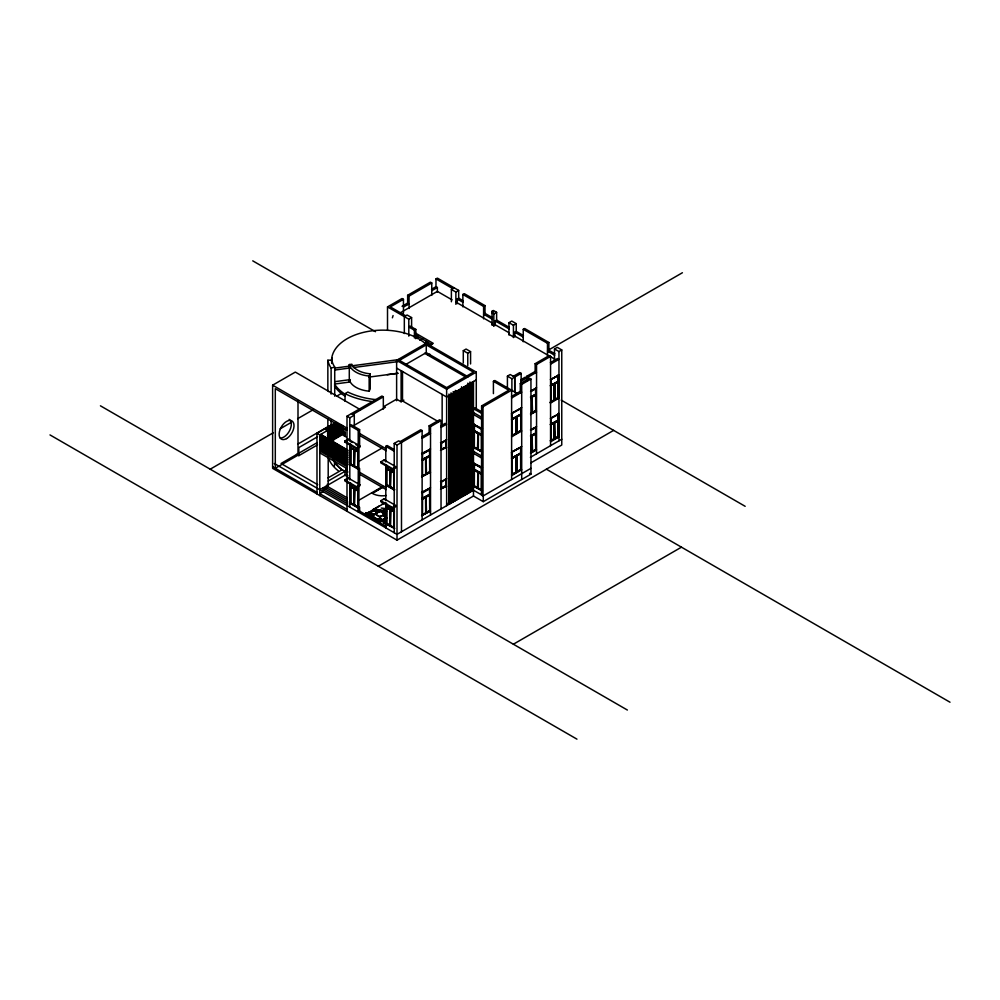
<?xml version="1.0" encoding="UTF-8"?>
<svg xmlns="http://www.w3.org/2000/svg" width="1000" height="1000" viewBox="0 0 1000 1000"><rect width="100%" height="100%" fill="white"/><g stroke="black" fill="none" stroke-linecap="round" stroke-linejoin="round"><path stroke-width="1.5" d="M386.163 522.3L385.012 522.7L384.988 521.788L386.062 522.087M392.4 317.812L393.075 315.562M372.95 514.15L371.275 513.888M381.688 519.1L380.012 518.837M344.988 394.212A54.575 31.513 0 0 1 334.513 384.062L350.188 381.975L349.288 379.712A23.7 13.688 0 0 0 369.15 391.175L369.15 376.025L370.225 373.812A22.175 12.8 0 0 1 351.8 364.237L349.288 364.562L349.288 381.65M369.15 391.175L370.225 388.95L370.225 373.812M379.188 505.962L377.25 507.2M371.737 516.25L375.125 513.975M375.037 508.5L373.8 509.212M375.163 508.413L376.825 507.438M366.875 513.263L368.825 512.087M384.513 502.863L381.6 504.462M371.887 516.15L375.387 514.05M379.888 511.413L375.475 514M374.963 513.812L371.575 515.875M366.85 513.488L384.988 502.8M366.838 514.487L369.975 513.713L366.975 514.562M370.225 514.587L371.425 513.862L370.938 512.975M378.963 519.538L380.163 518.812M380.4 521.6L386.987 517.712M383.963 523.325L385.538 522.4M382.65 520.513L381.25 521.312M374 514.375L371.225 515.962M374.525 514.312L379.487 511.188M387.512 330L387.512 306.913L402.05 298.512L403.45 299.325L403.45 313.175M407.65 304.525L407.65 295.287L430.375 282.162L431.775 282.975L431.75 295.387M435.975 288.163L435.975 278.925L437.375 278.125L458.675 290.413L458.675 299.65M403.45 299.325L390.312 306.913L405.725 315.812M407.65 295.287L409.062 296.087L431.775 282.975M402.05 306.288L407.65 303.05L409.062 303.85L403.45 307.087M431.5 289.288L435.975 286.7L437.362 287.488L437.362 292.15M431.75 290.725L437.362 287.488M520.3 392.938L520.3 383.575L529.55 378.237L530.95 379.05L530.95 474.15L483.275 501.675L473.475 496.012L397.013 540.163L272.625 468.35L272.625 385.188L295.312 372.088L360.225 409.575M399.725 313.125L437.375 291.388L452.088 299.875M451.388 301.762L451.388 289.45L454.188 287.825M387.512 306.913L408.8 319.2L411.6 317.587L411.6 326.825M451.388 289.45L455.875 292.038L458.675 290.413M462.875 306.875L462.875 294.462L464.275 293.65L485 305.613L485 314.85M457.275 303.65L457.275 298.988L458.675 298.175L463.15 300.763M415.812 329.4L410.2 326.163L408.8 326.962L414.412 330.2L415.812 329.4L415.812 338.713M419.888 340.288L422.587 338.738M462.875 294.462L483.6 306.425L485 305.613M396.625 400.737L396.625 360.363L426.262 343.25L476.275 372.125L476.275 409.387M210.212 469.188L273.412 432.7M280.138 428.825L290.887 422.612M297.613 418.725L313.75 409.412M336.613 396.213L341.987 393.113M426.262 344.862L399.425 360.363L446.637 387.612L473.475 372.125L426.262 344.862L426.262 352.638L468.075 376.775M345.037 401.287L345.037 393.663L347.837 392.038A58.263 33.638 0 0 0 375.938 399.613M429.487 345.55L433.275 343.363L415.825 333.288M492.15 325.288L492.013 311.275L493.413 310.475L496.625 312.325L496.625 321.562M406.138 364.25L426.262 352.638M492.013 311.275L493.55 312.175L492.15 312.975L493.825 313.95L496.625 312.325M427.95 355.225L429.812 354.137M495.225 325.562L495.225 320.9L496.625 320.1L509.237 327.375M297.987 444L328.725 426.262M316.988 493.963L316.988 433.312L335.763 422.475M347 511.287L347 416.188L381.925 396.025L383.325 396.838L383.325 409.062M508.963 335L508.963 322.688L511.763 321.062L516.237 323.65L516.237 332.887M326.688 428.2L334.462 423.713M336.6 422.962L326.238 429.425L336.6 423.45M326.688 429.487L337.062 423.5M352.887 414.412L383.325 396.838M463.288 362.975L463.288 350.662L466.1 349.05L470.575 351.637L470.575 363.95M327.987 429.225L334.462 425.487M326.238 430.725L337.9 423.988M337.9 424.475L319.788 434.925L319.788 495.588M327.987 430.525L338.35 424.538M347 416.188L349.8 417.8L354.288 415.213L354.288 427.525M317.538 436.775L298.825 447.575L298.825 455.662L296.488 454.312M327.987 431.012L330.575 429.513M333.175 428.013L337.062 425.775M327.537 431.75L339.2 425.025M320.625 436.225L319.788 436.7L347 452.413L347.837 451.925L320.625 436.225L329.7 441.938M327.537 432.238L339.2 425.513M327.987 432.3L339.65 425.562M508.963 322.688L513.438 325.275L516.237 323.65M329.288 432.038L338.35 426.8M327.537 433.537L341.788 425.3M320.625 438L319.788 438.488L347 454.188L347.837 453.713L320.625 438L338.762 448.963M327.537 434.025L341.788 425.788M327.987 434.075L340.95 426.6M463.288 350.662L467.775 353.25L470.575 351.637M320.625 438.488L319.788 438.975L347 454.675L347.837 454.188L341.362 450.45M327.987 434.562L338.35 428.575M327.537 435.312L343.088 426.337L327.537 435.8M320.625 439.775L319.788 440.262L347 455.975L347.837 455.487L320.625 439.775L319.788 440.75L347 456.463L347.837 455.975L324.513 442.512M327.987 435.863L342.238 427.625L343.088 428.113L327.537 437.575M317.312 442.55L281.025 463.5L317.738 484.688M331.875 434.1L342.238 428.113L343.088 428.6M327.537 437.088L343.088 428.113M320.625 441.562L319.788 442.038L347 457.75L347.837 457.262L320.625 441.562L330.988 448.025M327.987 437.638L342.238 429.412L343.088 429.9L327.537 439.363M320.625 442.038L319.788 442.525L347 458.237L347.837 457.75M327.987 438.125L342.238 429.9L343.088 430.375M327.537 438.875L343.088 429.9M298.825 455.662L317.538 444.862M328.225 438.688L330.9 437.15M340.25 431.75L332.775 435.65L332.775 440.125M320.625 443.338L319.788 443.825L347 459.525L347.837 459.05L320.625 443.825M327.987 439.412L342.238 431.188L343.088 431.675L327.537 441.138M329.288 439.15L342.238 431.675L343.088 432.163M514.837 336.887L514.837 332.225L516.237 331.413L523.45 335.575M327.537 440.65L343.088 431.675M352.875 426.05L385.425 407.262L384.025 406.45L396.625 399.175L401.112 401.763L403.913 400.15M320.625 445.112L319.788 445.6L347 461.312L347.837 460.825L320.625 445.112L343.95 459.062M329.288 440.45L342.238 432.962L343.088 433.45L327.537 442.912M320.625 445.6L319.788 446.087L347 461.8L347.837 461.312M330.575 440.188L342.238 433.45L343.088 433.938M523.25 341.737L523.25 329.312L524.65 328.5L548.875 342.5L548.875 351.737M327.537 442.425L343.088 433.45M320.625 446.9L319.788 447.375L347 463.088L347.837 462.6L320.625 446.9L327.1 451.125M331.875 440.737L342.238 434.75L345.037 436.362A60.712 35.05 0 0 0 346.475 437.062M320.625 447.375L319.788 447.863L347 463.575L347.837 463.088L336.175 456.35M320.625 448.675L319.788 449.162L347 464.862L347.837 464.387L320.625 448.675L342.65 461.875M320.625 449.162L319.788 449.65L347 465.35L347.837 464.862L345.25 463.375M328.188 446.087L319.788 450.938L347 466.65M358.212 430.425L359.613 429.613L359.613 445.138L358.212 445.95L358.212 430.425L349.8 425.562L351.2 424.762L359.613 429.613M344.762 441.1L348.125 439.15L359.888 445.95L359.888 446.912L356.525 448.862L344.762 442.062L344.762 441.1L356.525 447.887L359.888 445.95M344.762 442.062L348.125 440.125L348.125 439.15M396.625 360.363L446.637 389.237L476.275 372.125M347.837 450.637L347 451.125L319.788 435.412M347.837 452.413L347 452.9L319.788 437.188M354.212 450.438L354.775 450.112L354.212 466.45L354.212 449.95M476.275 379.888L446.637 397L396.625 368.125M357.788 452.013L358.35 451.688L350.225 447.65L358.35 452.175M523.25 329.312L547.475 343.3L548.875 342.5M347.837 459.525L347 460.012L319.788 444.312M493.413 393.625L493.413 381.312L494.812 380.5L517.725 393.738M350.225 444.8L350.225 464.137L358.35 468.188L358.35 447.35L358.212 484.762L359.613 483.963L359.613 468.425L358.212 469.237L349.8 464.387M549.138 349.688L682.412 272.738M327.987 477.912L342.238 469.688L347.088 472.488M358.175 461.812L382 448.062M385.8 461.875L385.8 446.35L387.2 445.538L394.412 449.7M507.413 388.45L507.413 376.138L510.213 374.525L514.725 377.125L514.725 392.512L514.7 377.113M554.475 361.275L554.475 348.963L557.288 347.35L561.763 349.938L561.763 445.037L530.763 462.938M328.2 481.025L346.912 470.225M394.212 532.725L394.212 443.438L398.688 440.85L401.488 442.475L401.488 531.75M400.087 441.662L420.725 429.75L422.125 430.562L422.125 519.837M513.325 376.312L519.763 372.587L521.163 373.4L521.138 384.263M535.15 372.925L535.15 363.688L549.163 355.6L550.562 356.4L550.562 445.688M429.125 433.587L429.125 425.838L439.637 419.762L441.037 420.575L441.037 508.925M319.788 489.762L346.512 474.338M394.212 443.438L397.013 445.062L422.125 430.562M507.413 376.138L511.9 378.725L521.163 373.4M535.15 363.688L536.55 364.487L550.562 356.4M554.475 348.963L558.962 351.55L561.763 349.938M350.225 464.137L358.35 468.188M429.125 425.838L430.525 426.637L441.037 420.575M347 509.35L319.788 493.638L323.15 491.7L323.15 489.762L326.512 487.825L347.25 499.787M344.762 479.913L348.125 477.975L359.888 484.762L359.888 485.737L356.525 487.675L344.762 480.887L344.762 479.913L356.525 486.712L359.888 484.762M421.925 436.825L429.125 432.663L430.525 433.475L422.125 438.325M440.75 425.95L445.238 423.363L446.637 424.175L441.037 427.4M520.887 379.712L525.363 377.125L526.75 377.912L521.138 381.15M526.75 376.3L535.15 371.45L536.55 372.262L528.15 377.113L526.75 376.3L526.75 381.025M550.363 362.663L557.562 358.512L558.962 359.312L550.562 364.175M380.763 461.875L384.125 459.938L395.887 466.737L395.887 467.7L392.525 469.637L380.763 462.85L380.763 461.875L392.525 468.675L395.887 466.737M530.95 468.338L483 496.012L481.6 495.213L481.6 405.925L508.812 390.213L493.413 381.312M481.6 405.925L483 406.737L511.613 390.213L511.613 479.487M520.3 383.575L521.7 384.387L530.95 379.05M350.788 486.138L350.225 486.463L358.35 490.988L350.225 486.95L350.788 486.625M511.475 396.438L520.3 391.337L521.7 392.15L511.613 397.975M354.212 489.25L354.775 488.925L354.212 505.262L354.212 488.775M390.213 471.225L390.775 470.9L390.213 487.238L390.213 470.737L390.138 486.8L386.562 484.738L386.562 468.725M357.788 490.825L358.35 490.513L350.65 486.225L350.65 483.312M421.562 453.525L430.525 449M446.637 439.7L441.037 442.938L445.938 440.262M530.55 391.25L536.55 387.788M550.562 379.7L558.962 374.85M422.212 453.9L429.775 449.525L429.775 455.35L422.125 459.675M530.75 391.225L535.8 388.312L535.8 394.137L530.662 397M551.9 379.012L558.212 375.375M430.112 449.725L422.537 454.087L422.537 476.413L430.112 472.05L430.112 449.725L429.55 449.4L429.688 471.8L426.112 473.862M440.475 442.612L441.45 443.175L446.213 440.425L446.213 447.212L440.887 449.637M531.087 391.425L536.138 388.512L536.138 410.838L531.087 413.738M550.425 379.613L558.538 375.575L558.538 397.887L550 402.663M476.975 426.062L473.888 424.938L481.45 429.3L481.45 451.625L473.888 447.25L474.025 423.875M452.038 438.837L460.05 434.212M393.787 472.8L394.35 472.475L386.225 468.425L394.212 473.038M452.038 440.775L460.05 436.15M421.987 459.588L430.112 455.55L422.125 460.163M530.525 396.925L536.138 394.338L531.087 397.25M550.562 385.525L558.212 381.2L558.125 375.325M421.987 460.075L430.112 456.037L422.537 460.4M530.525 397.413L536.138 394.825L531.087 397.725M550.562 386L558.538 381.4L550.425 385.438L550.975 385.763M442.088 448.963L446.213 447.212M441.087 449.762L445.938 447.05L445.85 440.213M350.225 483.612L350.225 502.962L358.35 507L358.35 486.175L358.212 511.938L359.613 511.125L359.613 507.25L358.212 508.062L349.8 503.2M446.637 447.463L440.475 450.375M358.175 500.637L382 486.887M482.438 428.738L473.475 424.2M383.888 486.438L372.25 493.312A13.85 8 0 0 0 386.325 495.5M372.25 493.312L382.625 487.325L381.925 486.925M521.138 408.913L521.138 430.65L512.125 436.012L511.562 413.375L521.7 407.675M511.788 413.5L520.862 408.263M511.562 413.375L521.2 408.45L521.2 430.775L520.638 408.125M477.887 433.55L478.438 433.225L478.3 449.312L481.875 451.375M350.225 502.962L358.35 507L354.55 505.075L354.637 489.012M511.7 419.275L520.862 414.087L520.775 408.212M511.7 419.762L521.2 414.275L511.562 419.2L512.125 419.513M386.225 465.588L386.225 484.925L393.787 489.3L394.35 468.137M421.987 476.087L430.112 472.05M530.525 413.425L536.138 410.838M558.538 397.887L550.425 401.938L550.975 402.262L550.975 379.938M422.125 476.175L426.112 474.35L425.975 457.775L426.538 474.113L425.975 473.787M532.225 396.688L532.225 412.7L535.712 410.588L535.8 394.625M554.125 399.95L550.562 402.013L554.212 400L554.55 384.188M554.55 399.712L558.125 397.65M422.212 476.213L425.775 474.15L425.775 458.137M532.225 412.7L535.8 410.637L535.575 388.188M554.637 399.762L558.212 397.7L558.125 381.637M380.763 500.7L384.125 498.762L395.887 505.55L395.887 506.525L392.525 508.462L380.763 501.662L380.763 500.7L392.525 507.488L395.887 505.55M430.525 472.287L421.562 476.812M473.888 447.25L482.013 451.3M530.55 414.538L536.55 411.075M550.562 402.987L558.962 398.137M478.025 448.988L477.463 449.312L478.025 432.975L477.887 449.562L478.438 449.237M386.788 506.925L386.225 507.25L394.35 511.775L386.225 507.738L386.788 507.413M482.438 452.025L473.475 447.5M511.562 435.688L520.775 430.538M511.788 435.825L516.075 433.35L515.988 417.287M516.575 433.05L520.862 430.575L520.775 414.525M511.613 436.788L521.7 430.975M390.213 510.037L390.775 509.712L390.213 526.05L390.213 509.55L386.562 507.537L386.562 523.55L390.213 525.562L390.138 509.6M421.987 492.587L429.55 488.225L429.688 510.625M530.525 429.913L534.312 427.738M555.462 415.525L550.425 418.438L558.538 414.387L558.538 436.712L550.425 440.75L558.538 436.712M430.525 487.812L421.562 492.35M441.037 481.75L446.637 478.512M530.55 430.062L536.55 426.6M550.562 418.512L558.962 413.663L558.4 413.338M440.475 481.425L441.45 481.987L446.213 479.237L446.213 486.037L440.887 488.462L444.462 486.4M531.087 430.238L536.138 427.325L536.138 449.65L531.087 452.562M473.888 463.75L481.45 468.113L481.45 490.438L473.888 486.075L473.888 463.75L480.75 467.062M452.038 477.663L460.05 473.038M393.787 511.613L394.35 511.287L386.65 507M452.038 479.6L460.05 474.975M421.987 498.413L430.112 494.363L422.125 498.975M530.525 435.737L536.138 433.15L531.087 436.062M422.125 498.488L429.775 494.175L429.775 488.35M530.662 435.825L535.8 432.962L535.8 427.137M550.562 424.338L558.212 420.025L558.125 414.15M421.987 498.9L430.112 494.85L422.537 499.212M530.525 436.225L536.138 433.638L531.087 436.55M550.562 424.825L558.538 420.213L550.425 424.263L550.975 424.575M441.087 488.575L445.85 485.825M474.45 469.25L473.888 469.575L482.013 474.1M441.175 488.625L445.938 485.875L445.85 479.038M474.45 469.738L473.888 470.062L481.45 474.425M446.637 486.275L440.475 489.188M482.438 467.55L473.475 463.025M394.35 506.962L394.35 527.788L386.788 523.425L385.8 523.987L394.775 528.513L386.362 523.663M511.562 452.188L521.2 447.275L521.2 469.588L512.125 474.837L511.562 452.188L519.338 447.7M511.613 452.325L521.7 446.5M477.887 472.362L478.438 472.038L478.3 488.137L481.875 490.2M511.7 458.088L520.862 452.9L520.775 447.025M511.7 458.575L521.2 453.1L511.562 458.013L512.125 458.338M386.225 502.912L386.225 523.75L394.35 527.788M421.987 514.913L430.112 510.863L430.112 488.537L422.537 492.912L422.537 515.225L430.112 510.863M530.525 452.238L536.138 449.65M422.125 514.987L425.775 512.975L425.775 496.962M426.112 512.688L429.775 510.675L429.775 494.663M532.137 451.475L535.8 449.462L535.8 433.45M550.562 440.838L554.212 438.825L554.125 422.762M554.55 438.525L558.212 436.512L558.125 420.462M427.562 512.175L429.963 510.788M532.388 451.65L535.988 449.575M551.2 440.788L558.4 436.625L558.4 414.888M430.525 511.112L421.562 515.638M473.888 486.075L482.013 490.112M530.55 453.363L536.55 449.888M550.562 441.812L558.962 436.95M448.038 503.263L451.637 501.188M454.038 499.8L460.35 496.15M462.95 494.65L470.763 490.138M457 498.738L448.6 503.587L449.438 504.075L449.438 395.375M448.875 503.75L457.275 498.9M473.475 490.2L397.013 534.338L274.3 463.5M530.388 457.337L561.763 439.212M478.025 487.812L477.463 488.137L478.025 471.8L477.887 488.375L478.438 488.05M482.438 490.838L473.475 486.312M511.562 474.513L521.2 469.588M511.7 474.588L516.075 472.163L515.988 456.1M516.487 471.825L520.862 469.4L520.775 453.338M512.325 474.562L521.138 469.462L521.138 447.725M511.613 475.613L521.7 469.787M481.6 495.213L481.875 413.525L473.475 408.675L474.875 407.863L482.075 412.025M378.3 566.237L613.625 430.375M513.375 644.225L681.462 547.175M381.062 511.725L381.488 511.95A10.412 6.012 0 0 1 384.1 510.35L384.762 510.075M331.112 394.1L331.112 368.05L334.725 367.1A51.6 29.787 0 0 1 331.812 360.112L327.85 360.238L327.85 389.35A55.5 32.05 0 0 0 328.413 391.562M330.838 435.562A55.5 32.05 0 0 0 331.112 435.975L334.725 435.025A51.6 29.787 0 0 1 334.375 434.462M370.975 513.112A1.412 0.812 0 0 1 372.725 514.1A1.412 0.812 0 0 1 370.375 514.475A1.412 0.812 0 0 1 370.975 513.112L371.012 513.138M379.637 517.938L380.125 518.9M378.387 521.025L380.462 520.712L380.438 519.65M378.25 520.95L380.275 520.675A7.9 4.562 0 0 0 385.887 517.212M334.775 368.1L401.075 359.288M334.775 370.037L350.188 367.962M353.275 367.575L397.975 361.613M387.137 374.7L397.775 373.288M334.775 381.675L350.2 379.625M368.975 377.1L397.975 373.263M373.512 509.162L384.1 510.35M381.213 508.05L386.987 508.762M373.15 509.375L382.9 510.975M383.562 509.225L386.438 509.775M372.5 510.138L376.887 511.925M380.25 511.362L380.925 511.637M372.65 510.163L376.912 512.1M370.5 514.4C375.012 515.163 369.787 511.45 370.425 514.462M379.237 519.362C383.738 520.087 378.55 516.462 379.125 519.4A1.412 0.812 0 0 1 379.712 518.062A1.412 0.812 0 0 1 381.463 519.05A1.412 0.812 0 0 1 379.113 519.438M381.625 512.038L381.488 511.95A1.875 1.087 0 0 0 383.075 512.888A13.213 7.625 0 0 1 386.475 511.188A2.612 1.5 0 0 0 384.588 510.087M383.663 513.587L386.037 514.925M383.587 514.263L386.275 515.775M383.913 521.175L385.525 522.087M366 513.088L379.837 520.938M435.975 278.925L452.788 288.637M492.212 317.538L485 313.387L483.6 314.188L492.013 319.037M554.875 353.725L548.875 350.262L547.475 351.062L554.675 355.225M457.275 298.988L462.875 302.225M495.225 320.9L509.1 328.913M514.837 332.225L523.25 337.075M456.1 302.188L492.212 323.038M509.1 332.788L495.225 324.787L493.825 325.6L492.15 324.625M554.95 359.263L514.837 336.112L513.438 336.912L508.963 334.325M561.213 400.125L745.163 506.312M411.6 317.587L407.125 315L404.325 316.613L404.325 333.55M532.137 397.125L531.575 396.8L532.137 413.137L532.137 396.637M558.538 414.387L557.987 414.062L557.987 436.388M415.825 335.225L431.938 344.525M554.55 423L553.987 422.675L554.55 439.012L554.55 422.512M532 412.575L532.562 412.9L532 396.562L531.8 412.938M424.588 353.275L466.337 377.388M252.75 260.85L375.5 331.712M516.413 417.525L515.85 417.2L516.413 433.537L516.487 417M455.262 390.4L456.662 391.213L456.662 499.9L455.262 499.087M532.137 435.938L531.575 435.625L531.575 451.637L532.137 451.95L532.137 435.462L532.225 451.525M453.162 391.613L454.562 392.425L454.562 501.112L453.162 500.3M473.475 412.562L481.863 417.413M473.475 414.5L481.863 419.35M532 451.388L532.562 451.712L532 435.375L531.8 451.763M479.487 427.525L482.013 428.975M546.388 469.188L950 702.212M482.013 434.8L473.888 430.75L481.875 435.363M481.875 434.875L474.225 430.562L474.225 424.738M482.013 435.288L473.888 431.238L481.45 435.613M516.413 456.35L515.85 456.025L516.413 472.362L516.487 455.812M529.55 473.35L530.95 474.15M438.263 421.6L402.512 400.962L402.512 371.463M474.025 447.175L476.438 448.562M478.837 449.95L481.238 451.325M473.475 451.375L481.863 456.225M473.475 453.312L481.863 458.162M474.312 469.325L482.013 473.612M481.788 473.75L474.225 469.375L474.225 463.55M481.788 474.225L478.225 472.163L478.225 488.188M351.488 413.6L354.288 415.213M477.887 487.887L474.225 485.875L474.225 469.862L477.8 471.925L477.8 487.938M426.112 458.338L425.55 458.013L425.7 474.113M474.025 485.988L476.438 487.375M471.225 488.9L483.275 495.85L483.275 501.675M469.963 490.6L471.375 491.413L471.375 382.713M468.562 491.413L469.963 492.212L469.963 381.912M467.863 491.812L469.263 492.625L469.263 383.925M466.463 492.625L467.863 493.425L467.863 383.125M385.8 446.35L394.212 451.2M465.763 493.025L467.163 493.837L467.163 385.138M359.275 433.3L386.188 448.837M463.663 494.237L465.062 495.05L465.062 386.35M272.625 385.188L347 428.137M359.275 435.238L386.188 450.775M342.238 426.337L343.088 426.825M461.562 495.45L462.962 496.262L462.962 387.562M347 430.075L275.3 388.688L275.3 468.275L298 455.175L298 400.55M459.462 496.662L460.863 497.475L460.863 388.787M458.062 497.475L459.462 498.288L459.462 389.525M457.362 497.875L458.762 498.688L458.762 390M456.438 498.413L457.837 499.212M455.962 498.688L457.362 499.5L457.362 390.737M352.2 442.475L349.8 441.1L349.8 417.8M355.962 444.65L359.888 446.912M451.062 501.512L452.463 502.325L452.463 393.638M449.663 502.325L451.062 503.137L451.062 392.825M358.212 451.775L350.562 447.45L350.65 444.487M394.212 472.55L386.562 468.237L386.562 465.325M346.538 449.888L320.625 434.438L347.837 450.15L347 450.637L316.988 433.312M426.112 497.15L425.55 496.838L425.7 512.925M332.287 443.438L346.538 451.662M333.587 449.525L346.538 457M323.225 445.312L334.875 452.05M337.475 453.55L346.538 458.787M394.35 488.975L386.788 484.6L385.8 485.175L394.212 490.025L394.775 489.7L386.362 484.85M354.212 465.962L350.562 463.95L350.65 447.887M358.212 468.263L354.55 466.25L354.637 450.188M394.212 489.05L390.55 487.038L390.637 470.975M350.363 464.062L357.562 468.225M329.7 452.612L333.587 454.862M359.275 472.125L386.188 487.663M359.275 474.062L386.188 489.6M425.975 512.6L426.538 512.925L425.975 496.587L426.112 513.162L425.55 512.85M319.788 452.875L347 468.587M347.938 472L345.887 470.812L345.887 467.713M345.887 474.7L347.938 475.875M345.037 475.188L347.088 476.362M350.562 486.275L358.125 490.637M394.125 511.425L386.562 507.05L386.562 504.137M354.137 488.812L350.562 486.75L350.562 502.762L354.212 504.787M354.55 489.062L358.125 491.125M394.125 511.912L390.55 509.85L390.55 525.862L394.212 527.875M327.188 484.325L328.2 484.913M347.25 497.85L326.512 485.875L326.512 488.787M350.363 502.875L358.762 507.738L358.762 484.438M323.15 487.825L347.775 502.038M323.15 489.762L347.775 503.975M358.137 510.275L386.025 526.375M272.625 466.737L316.988 492.35M100.425 405.812L627.375 710.037M50 434.925L576.95 739.15M383.15 515.638L386.5 518.025M383.438 515.65L386.375 517.913M371.512 515.487L371.763 515.725A26.612 15.362 0 0 0 379.3 520.138M380.262 519.65L380.275 520.675M558.962 351.55L558.962 440.838M558.4 376.075L558.4 397.812M557.987 375.25L557.987 397.575M554.975 438.775L554.412 422.438L554.412 438.45M554.55 383.7L554.55 400.2L553.987 383.862M550.975 418.762L550.975 441.075M547.475 343.3L547.475 355.725M536.55 364.487L536.55 453.775M535.575 427.013L535.712 449.412M531.725 396.887L531.725 412.9M531.725 435.7L531.725 451.712M528.15 377.113L528.15 380.213M521.7 384.387L521.7 479.487M520.638 446.95L520.638 469.275M513.438 325.275L513.438 337.587M512.125 413.7L512.125 436.012M512.125 452.512L512.125 474.837M511.9 378.725L511.9 391.037M493.825 313.95L493.825 326.262M483.6 306.425L483.6 318.85M483 406.737L483 496.012M478.225 433.35L478.225 449.363M477.8 433.113L477.8 449.125L474.225 447.062L474.225 431.05M474.45 424.613L474.312 447.013M474.45 463.425L474.312 485.825M473.475 381.5L473.475 496.012M472.075 382.312L472.075 491M467.775 353.25L467.775 365.562M465.763 385.887L465.763 494.637M463.663 387.1L463.663 495.85M461.562 386.763L461.562 497.075M455.875 292.038L455.875 304.35M455.262 391.95L455.262 500.712M453.162 393.162L453.162 501.925M450.363 394.85L450.363 503.537L448.963 502.725L448.963 394.038M446.637 389.237L446.637 505.688M442.15 394.412L442.15 425.462M441.45 443.175L441.45 449.963M441.45 481.987L441.45 488.787M430.525 426.637L430.525 514.987M429.775 455.838L429.775 471.85L426.2 473.913L426.2 457.9M427.587 341.938L427.587 345.012M426.188 341.125L426.188 344.2M426.2 496.725L426.2 512.737M417.5 335.462L417.5 338.537M414.412 330.2L414.412 337.962M409.062 296.087L409.062 308.512M408.8 319.2L408.8 336.138M401.112 370.712L401.112 401.763M397.013 445.062L397.013 540.163M393.787 468.462L393.787 489.3M393.787 505.788L393.787 528.112M392.525 468.675L392.525 469.637M392.525 507.488L392.525 508.462M386.788 465.262L386.65 484.688M386.788 504.075L386.65 523.5M385.8 464.988L385.8 500.7M385.8 503.8L385.8 527.875M384.125 459.938L384.125 460.913M384.125 498.762L384.125 499.725M358.762 445.625L358.762 468.913M357.788 447.675L357.788 468.512M357.788 486.5L357.788 507.325M356.525 447.887L356.525 448.862M356.525 486.712L356.525 487.675M350.788 444.475L350.788 463.825M350.788 483.3L350.788 502.638M349.8 443.975L349.8 479.913M349.8 483.025L349.8 507.088M348.125 477.975L348.125 478.938M346.725 467.738L346.637 470.375M346.45 467.388L346.45 470.487M346.3 467.6L346.3 470.575M345.037 428.738L345.037 436.362M345.037 471.3L345.037 475.462M334.725 367.1L334.725 396.213M334.725 425.712L334.725 431.925M334.513 466.062L334.513 461.7A54.575 31.513 0 0 0 342.388 470.012M333.688 435.4L333.688 440.05M333.275 435.588L333.275 440.05M333.162 435.6L333.162 440.062M332.912 435.5L332.912 440.163M331.812 360.112L331.812 363.175M331.112 420.45L331.112 428.212M331.112 431.325L331.112 435.975M330.475 434.812L330.363 440.775M329.975 434.875L329.975 440.825M329.837 435.875L329.837 440.525M328.2 447.188L328.2 430.075L325.4 428.95M328.2 456.512L328.2 486.062M327.85 418.85L327.85 428.162M289.15 419.338A10.525 6.075 -60 0 1 289.8 430.262A10.525 6.075 -60 0 1 280.188 438.038M369.15 376.025A23.7 13.688 0 0 1 349.288 364.562M331.812 363.475A51.438 30.612 0.3 0 1 365.575 331.9A51.438 30.612 0.3 0 1 425.562 343.738M331.662 360.487A51.438 30.6 0.4 0 1 332.1 358.062M331.112 368.05A55.5 32.05 0 0 1 327.85 360.238M329.438 433A55.5 32.05 0 0 1 329.25 432.562M344.988 396.15A54.575 31.513 0 0 1 334.513 386M344.988 433.025A54.575 31.513 0 0 1 341.163 430.238M340 429.25A54.575 31.513 0 0 1 335.25 423.988M344.988 434.963A54.575 31.513 0 0 1 342.375 433.137M340 431.188A54.575 31.513 0 0 1 336.95 428.088M338.325 470.85A55.462 32.025 0 0 1 328.312 457.612M333.862 436.7A55.462 32.025 0 0 1 337 433.713M338.162 432.762A55.462 32.025 0 0 1 340.238 431.238M341.575 469.538A51.5 29.737 0 0 1 333.3 459.888M339.225 435.925A51.5 29.737 0 0 1 341.325 434.137M380.613 511.425A3.85 2.225 0 0 1 381.213 511.613M375.475 513.888A10.7 6.175 0 0 1 379.575 511.463M368.338 513.75A13.8 7.963 0 0 1 373.638 510.625M368.387 514.025A7.9 4.562 0 0 1 374.125 510.55M371.037 515.462A9.5 5.487 0 0 1 368.95 514.263M370.513 515.462A4.9 2.825 0 0 1 369.025 514.6M380.05 520.35A45.263 26.137 0 0 1 370.725 514.837M385.763 517.5A13.8 7.963 0 0 1 380.475 520.625M379.012 516.213A13.762 7.95 0 0 1 376.075 514.388M378.8 516.188A13.338 7.7 0 0 1 375.5 514.225M384.137 514.062A10.7 6.175 0 0 1 380.025 516.475M384.438 513.737A6.4 3.688 0 0 1 379.65 516.5M386.438 511.2A10.613 6.125 0 0 1 382.75 512.938A13.213 7.625 0 0 1 386.175 511.213M386.5 523.7A2.625 1.512 0 0 1 383.162 522.25A2.625 1.512 0 0 1 386.45 520.775M371.675 401.475A60.712 35.05 0 0 1 345.037 393.663M370.863 513.825L371.875 513.888L370.863 513.825M379.6 518.775L380.613 518.85L379.6 518.775M366.075 513.05L365.075 513.638L379.462 521.775L381.238 521.638L366.075 513.05M354.35 449.875L353.8 466.2L354.35 449.875M386.788 468.587L386.225 468.913L394.35 472.962L386.788 468.587M354.35 488.688L353.8 505.025L354.35 488.688M390.363 470.65L389.8 486.987L390.363 470.65M557.987 381.562L550.425 385.925L558.538 381.875L557.987 381.562M520.638 414.438L511.562 419.675L521.2 414.762L520.638 414.438M390.363 509.475L389.8 525.812L390.363 509.475M557.987 420.375L550.425 424.738L558.538 420.7L557.987 420.375M520.638 453.263L511.562 458.5L521.2 453.575L520.638 453.263M554.975 383.938L554.412 383.625L554.975 399.95L554.975 383.938M516.912 417.238L516.35 416.912L516.912 433.25L516.912 417.238M516.912 456.05L516.35 455.737L516.912 472.062L516.912 456.05M286.588 438.587A10.525 6.075 -60 0 0 293.025 421.975A10.525 6.075 -60 0 0 280.138 429.425A10.525 6.075 -60 0 0 286.588 438.587M375.312 513.5A24.2 13.975 0 0 0 379.212 511.238A24.2 13.975 0 0 0 375.337 513.513"/></g></svg>
